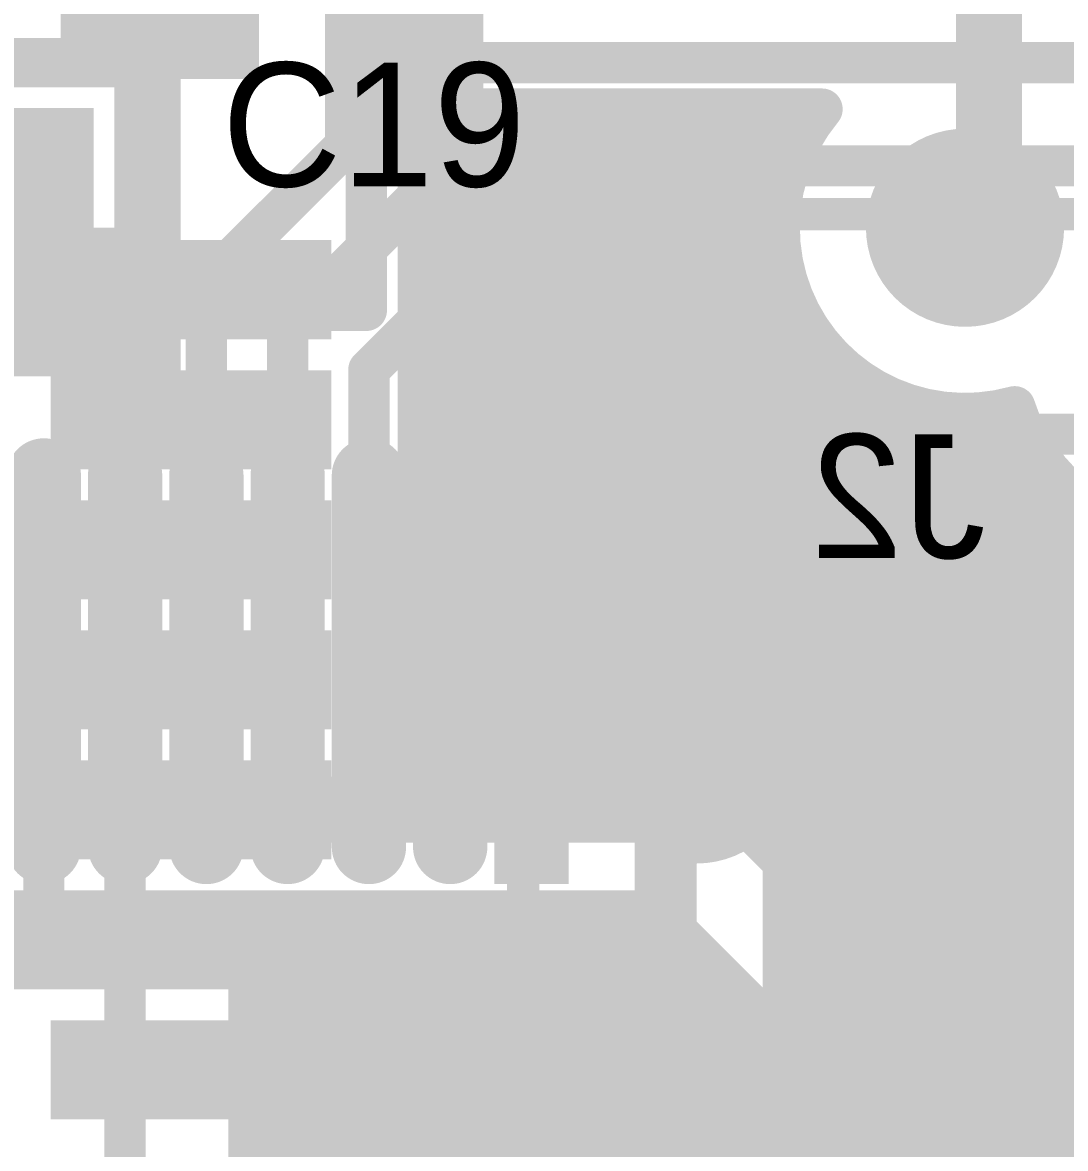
# Model space of a CAD drawing. Header units: millimetres. Extents: x 1.9 to 5.81, y 3 to 5.61.
# Drawn here: x 3.7067 to 3.9593, y 3.872 to 4.1447 of the extents above; entities that cross this region are included whole.
import ezdxf

# ---------------------------------------------------------------- set-up
doc = ezdxf.new("R2010")
doc.units = ezdxf.units.MM
doc.header["$MEASUREMENT"] = 0
for name, color, linetype in [('BottomLayer', 5, 'Continuous'), ('BottomOverlay', 54, 'Continuous'), ('BottomPaste', 16, 'Continuous'), ('BottomSolder', 6, 'Continuous'), ('MultiLayer', 9, 'Continuous'), ('TopLayer', 1, 'Continuous'), ('TopOverlay', 2, 'Continuous'), ('TopPaste', 8, 'Continuous'), ('TopSolder', 216, 'Continuous')]:
    doc.layers.add(name, color=color, linetype=linetype)

msp = doc.modelspace()

# ---------------------------------------------------------------- linework, layer by layer
at = {"layer": 'BottomLayer'}
for points, const_width in [([(3.94079, 4.11421), (3.94079, 4.17874)], 0.016), ([(3.79, 4.113), (3.79, 4.17)], 0.01), ([(3.8, 4.113), (3.8, 4.17)], 0.01), ([(3.81, 3.95952), (3.81, 4.17)], 0.01), ([(3.8133, 4.12374), (3.8133, 4.17)], 0.01), ([(3.785, 4.113), (3.785, 4.16)], 0.01), ([(3.74, 4.06), (3.74, 4.15)], 0.01), ([(3.785, 4.14), (3.8133, 4.14)], 0.01), ([(3.785, 4.13), (3.8133, 4.13)], 0.01), ([(3.8133, 4.12374), (3.84479, 4.12374)], 0.01), ([(3.82, 3.95952), (3.82, 4.12374)], 0.01), ([(3.83, 3.95952), (3.83, 4.12374)], 0.01), ([(3.84, 3.95952), (3.84, 4.12374)], 0.01), ([(3.84479, 4.12374), (3.87629, 4.12374)], 0.01), ([(3.84479, 4.12374), (3.87629, 4.12374)], 0.01), ([(3.85, 3.95952), (3.85, 4.12374)], 0.01), ([(3.86, 3.95943), (3.86, 4.12374)], 0.01), ([(3.87, 3.95734), (3.87, 4.12374)], 0.01), ([(3.87629, 4.12374), (3.8793, 4.12374)], 0.01), ([(3.87629, 4.12374), (3.8793, 4.12374)], 0.01), ([(3.87629, 4.12374), (3.8793, 4.12374)], 0.01), ([(3.8793, 4.12374), (3.90037, 4.12374)], 0.01), ([(3.8793, 4.12374), (3.90037, 4.12374)], 0.01), ([(3.88, 3.95188), (3.88, 4.12374)], 0.01), ([(3.89, 4.095), (3.89, 4.12374)], 0.01), ([(3.785, 4.12), (3.89758, 4.12)], 0.01), ([(3.785, 4.113), (3.80256, 4.113)], 0.01), ([(3.80256, 4.0815), (3.80256, 4.113)], 0.01), ([(3.80256, 4.11), (3.89257, 4.11)], 0.01), ([(3.80256, 4.1), (3.89028, 4.1)], 0.01), ([(3.89, 3.94233), (3.89, 4.095)], 0.01), ([(3.66, 4.09), (3.74, 4.09)], 0.01), ([(3.80256, 4.09), (3.89028, 4.09)], 0.01), ([(3.80256, 4.05001), (3.80256, 4.0815)], 0.01), ([(3.80256, 4.05001), (3.80256, 4.0815)], 0.01), ([(3.80256, 4.08), (3.89257, 4.08)], 0.01), ([(3.80256, 4.07), (3.89758, 4.07)], 0.01), ([(3.9, 3.93233), (3.9, 4.06672)], 0.01), ([(3.80256, 4.06), (3.90672, 4.06)], 0.01), ([(3.91, 3.92802), (3.91, 4.05758)], 0.01), ([(3.92, 3.92802), (3.92, 4.05257)], 0.01), ([(3.80256, 4.047), (3.80256, 4.05001)], 0.01), ([(3.80256, 4.047), (3.80256, 4.05001)], 0.01), ([(3.80256, 4.047), (3.80256, 4.05001)], 0.01), ([(3.80256, 4.05), (3.935, 4.05)], 0.01), ([(3.93, 3.92802), (3.93, 4.05028)], 0.01), ([(3.935, 4.05), (3.94757, 4.05)], 0.01), ([(3.94, 3.92802), (3.94, 4.05028)], 0.01), ([(3.80256, 4.01851), (3.80256, 4.047)], 0.01), ([(3.80256, 4.01851), (3.80256, 4.047)], 0.01), ([(3.675, 4.045), (3.70299, 4.01701)], 0.01), ([(3.95, 3.92802), (3.95, 4.04438)], 0.01), ([(3.80256, 4.04), (3.95258, 4.04)], 0.01), ([(3.80256, 4.03), (3.96172, 4.03)], 0.01), ([(3.96, 3.92802), (3.96, 4.03146)], 0.01), ([(3.80256, 4.02), (3.98528, 4.02)], 0.01), ([(3.80256, 4.0155), (3.80256, 4.01851)], 0.01), ([(3.80256, 4.0155), (3.80256, 4.01851)], 0.01), ([(3.80256, 4.0155), (3.80256, 4.01851)], 0.01), ([(3.70299, 4.01701), (3.74756, 4.01701)], 0.01), ([(3.80256, 3.98702), (3.80256, 4.0155)], 0.01), ([(3.80256, 3.98702), (3.80256, 4.0155)], 0.01), ([(3.80256, 4.01), (3.98528, 4.01)], 0.01), ([(3.80256, 4), (3.98757, 4)], 0.01), ([(3.80256, 3.99), (3.99258, 3.99)], 0.01), ([(3.69949, 3.98551), (3.74756, 3.98551)], 0.01), ([(3.80256, 3.98401), (3.80256, 3.98702)], 0.01), ([(3.80256, 3.98401), (3.80256, 3.98702)], 0.01), ([(3.80256, 3.98401), (3.80256, 3.98702)], 0.01), ([(3.80256, 3.95952), (3.80256, 3.98401)], 0.01), ([(3.80256, 3.95952), (3.80256, 3.98401)], 0.01), ([(3.80256, 3.98), (4.00172, 3.98)], 0.01), ([(3.80256, 3.97), (4.03, 3.97)], 0.01), ([(3.80256, 3.96), (4.06938, 3.96)], 0.01), ([(3.80256, 3.95952), (3.85748, 3.95952)], 0.01), ([(3.66598, 3.95402), (3.86402, 3.95402)], 0.016), ([(3.88226, 3.95), (4.14, 3.95)], 0.01), ([(3.88364, 3.94868), (3.9043, 3.92802)], 0.01), ([(3.89233, 3.94), (4.14113, 3.94)], 0.01), ([(3.64252, 3.92252), (3.85748, 3.92252)], 0.024), ([(3.85748, 3.92252), (3.88898, 3.89102)], 0.024), ([(3.90233, 3.93), (4.14469, 3.93)], 0.01), ([(3.9043, 3.92802), (4.14573, 3.92802)], 0.01), ([(3.88898, 3.89102), (4.37898, 3.89102)], 0.024), ([(3.74756, 3.89102), (3.84398, 3.89102)], 0.01), ([(3.84398, 3.89102), (3.88, 3.855)], 0.01)]:
    msp.add_lwpolyline(points, dxfattribs=dict(at, const_width=const_width))
for points, const_width in [([(3.7825, 4.14, 1), (3.7875, 4.14, 1)], 0.005), ([(3.8108, 4.14, 1), (3.8158, 4.14, 1)], 0.005), ([(3.7825, 4.13, 1), (3.7875, 4.13, 1)], 0.005), ([(3.8108, 4.13, 1), (3.8158, 4.13, 1)], 0.005), ([(3.8108, 4.12374, 1), (3.8158, 4.12374, 1)], 0.005), ([(3.8108, 4.12374, 1), (3.8158, 4.12374, 1)], 0.005), ([(3.8175, 4.12374, 1), (3.8225, 4.12374, 1)], 0.005), ([(3.8275, 4.12374, 1), (3.8325, 4.12374, 1)], 0.005), ([(3.8375, 4.12374, 1), (3.8425, 4.12374, 1)], 0.005), ([(3.8423, 4.12374, 1), (3.84729, 4.12374, 1)], 0.005), ([(3.8423, 4.12374, 1), (3.84729, 4.12374, 1)], 0.005), ([(3.8423, 4.12374, 1), (3.84729, 4.12374, 1)], 0.005), ([(3.8475, 4.12374, 1), (3.8525, 4.12374, 1)], 0.005), ([(3.8575, 4.12374, 1), (3.8625, 4.12374, 1)], 0.005), ([(3.8675, 4.12374, 1), (3.8725, 4.12374, 1)], 0.005), ([(3.87379, 4.12374, 1), (3.87879, 4.12374, 1)], 0.005), ([(3.87379, 4.12374, 1), (3.87879, 4.12374, 1)], 0.005), ([(3.87379, 4.12374, 1), (3.87879, 4.12374, 1)], 0.005), ([(3.87379, 4.12374, 1), (3.87879, 4.12374, 1)], 0.005), ([(3.87379, 4.12374, 1), (3.87879, 4.12374, 1)], 0.005), ([(3.8768, 4.12374, 1), (3.8818, 4.12374, 1)], 0.005), ([(3.8768, 4.12374, 1), (3.8818, 4.12374, 1)], 0.005), ([(3.8768, 4.12374, 1), (3.8818, 4.12374, 1)], 0.005), ([(3.8768, 4.12374, 1), (3.8818, 4.12374, 1)], 0.005), ([(3.8768, 4.12374, 1), (3.8818, 4.12374, 1)], 0.005), ([(3.8775, 4.12374, 1), (3.8825, 4.12374, 1)], 0.005), ([(3.8875, 4.12374, 1), (3.8925, 4.12374, 1)], 0.005), ([(3.89787, 4.12374, 1), (3.90287, 4.12374, 1)], 0.005), ([(3.89787, 4.12374, 1), (3.90287, 4.12374, 1)], 0.005), ([(3.89787, 4.12374, 1), (3.90287, 4.12374, 1)], 0.005), ([(3.7825, 4.12, 1), (3.7875, 4.12, 1)], 0.005), ([(3.89508, 4.12, 1), (3.90008, 4.12, 1)], 0.005), ([(3.93679, 4.11421, 1), (3.94479, 4.11421, 1)], 0.008), ([(3.7825, 4.113, 1), (3.7875, 4.113, 1)], 0.005), ([(3.7825, 4.113, 1), (3.7875, 4.113, 1)], 0.005), ([(3.7875, 4.113, 1), (3.7925, 4.113, 1)], 0.005), ([(3.7975, 4.113, 1), (3.8025, 4.113, 1)], 0.005), ([(3.80006, 4.113, 1), (3.80506, 4.113, 1)], 0.005), ([(3.80006, 4.113, 1), (3.80506, 4.113, 1)], 0.005), ([(3.80006, 4.11, 1), (3.80506, 4.11, 1)], 0.005), ([(3.89007, 4.11, 1), (3.89507, 4.11, 1)], 0.005), ([(3.925, 4.095, 1), (3.945, 4.095, 1)], 0.02), ([(3.80006, 4.1, 1), (3.80506, 4.1, 1)], 0.005), ([(3.88778, 4.1, 1), (3.89278, 4.1, 1)], 0.005), ([(3.8875, 4.095, 1), (3.8925, 4.095, 1)], 0.005), ([(3.8875, 4.095, 1), (3.8925, 4.095, 1)], 0.005), ([(3.7375, 4.09, 1), (3.7425, 4.09, 1)], 0.005), ([(3.80006, 4.09, 1), (3.80506, 4.09, 1)], 0.005), ([(3.88778, 4.09, 1), (3.89278, 4.09, 1)], 0.005), ([(3.80006, 4.0815, 1), (3.80506, 4.0815, 1)], 0.005), ([(3.80006, 4.0815, 1), (3.80506, 4.0815, 1)], 0.005), ([(3.80006, 4.0815, 1), (3.80506, 4.0815, 1)], 0.005), ([(3.80006, 4.08, 1), (3.80506, 4.08, 1)], 0.005), ([(3.89007, 4.08, 1), (3.89507, 4.08, 1)], 0.005), ([(3.80006, 4.07, 1), (3.80506, 4.07, 1)], 0.005), ([(3.89508, 4.07, 1), (3.90008, 4.07, 1)], 0.005), ([(3.8975, 4.06672, 1), (3.9025, 4.06672, 1)], 0.005), ([(3.7375, 4.06, 1), (3.7425, 4.06, 1)], 0.005), ([(3.80006, 4.06, 1), (3.80506, 4.06, 1)], 0.005), ([(3.90422, 4.06, 1), (3.90922, 4.06, 1)], 0.005), ([(3.9075, 4.05758, 1), (3.9125, 4.05758, 1)], 0.005), ([(3.9175, 4.05257, 1), (3.9225, 4.05257, 1)], 0.005), ([(3.94453, 4.05164, 1), (3.94953, 4.05164, 1)], 0.005), ([(3.94453, 4.05164, 1), (3.94953, 4.05164, 1)], 0.005), ([(3.80006, 4.05001, 1), (3.80506, 4.05001, 1)], 0.005), ([(3.80006, 4.05001, 1), (3.80506, 4.05001, 1)], 0.005), ([(3.80006, 4.05001, 1), (3.80506, 4.05001, 1)], 0.005), ([(3.80006, 4.05001, 1), (3.80506, 4.05001, 1)], 0.005), ([(3.80006, 4.05001, 1), (3.80506, 4.05001, 1)], 0.005), ([(3.80006, 4.05, 1), (3.80506, 4.05, 1)], 0.005), ([(3.9275, 4.05028, 1), (3.9325, 4.05028, 1)], 0.005), ([(3.9325, 4.05, 1), (3.9375, 4.05, 1)], 0.005), ([(3.9325, 4.05, 1), (3.9375, 4.05, 1)], 0.005), ([(3.9375, 4.05028, 1), (3.9425, 4.05028, 1)], 0.005), ([(3.94507, 4.05, 1), (3.95007, 4.05, 1)], 0.005), ([(3.80006, 4.047, 1), (3.80506, 4.047, 1)], 0.005), ([(3.80006, 4.047, 1), (3.80506, 4.047, 1)], 0.005), ([(3.80006, 4.047, 1), (3.80506, 4.047, 1)], 0.005), ([(3.80006, 4.047, 1), (3.80506, 4.047, 1)], 0.005), ([(3.80006, 4.047, 1), (3.80506, 4.047, 1)], 0.005), ([(3.9475, 4.04438, 1), (3.9525, 4.04438, 1)], 0.005), ([(3.80006, 4.04, 1), (3.80506, 4.04, 1)], 0.005), ([(3.95008, 4.04, 1), (3.95508, 4.04, 1)], 0.005), ([(3.80006, 4.03, 1), (3.80506, 4.03, 1)], 0.005), ([(3.9575, 4.03146, 1), (3.9625, 4.03146, 1)], 0.005), ([(3.95922, 4.03, 1), (3.96422, 4.03, 1)], 0.005), ([(3.80006, 4.02, 1), (3.80506, 4.02, 1)], 0.005), ([(3.80006, 4.01851, 1), (3.80506, 4.01851, 1)], 0.005), ([(3.80006, 4.01851, 1), (3.80506, 4.01851, 1)], 0.005), ([(3.80006, 4.01851, 1), (3.80506, 4.01851, 1)], 0.005), ([(3.80006, 4.01851, 1), (3.80506, 4.01851, 1)], 0.005), ([(3.80006, 4.01851, 1), (3.80506, 4.01851, 1)], 0.005), ([(3.70049, 4.01701, 1), (3.70549, 4.01701, 1)], 0.005), ([(3.70049, 4.01701, 1), (3.70549, 4.01701, 1)], 0.005), ([(3.74506, 4.01701, 1), (3.75006, 4.01701, 1)], 0.005), ([(3.80006, 4.0155, 1), (3.80506, 4.0155, 1)], 0.005), ([(3.80006, 4.0155, 1), (3.80506, 4.0155, 1)], 0.005), ([(3.80006, 4.0155, 1), (3.80506, 4.0155, 1)], 0.005), ([(3.80006, 4.0155, 1), (3.80506, 4.0155, 1)], 0.005), ([(3.80006, 4.0155, 1), (3.80506, 4.0155, 1)], 0.005), ([(3.80006, 4.01, 1), (3.80506, 4.01, 1)], 0.005), ([(3.80006, 4, 1), (3.80506, 4, 1)], 0.005), ([(3.80006, 3.99, 1), (3.80506, 3.99, 1)], 0.005), ([(3.74506, 3.98551, 1), (3.75006, 3.98551, 1)], 0.005), ([(3.80006, 3.98702, 1), (3.80506, 3.98702, 1)], 0.005), ([(3.80006, 3.98702, 1), (3.80506, 3.98702, 1)], 0.005), ([(3.80006, 3.98702, 1), (3.80506, 3.98702, 1)], 0.005), ([(3.80006, 3.98702, 1), (3.80506, 3.98702, 1)], 0.005), ([(3.80006, 3.98702, 1), (3.80506, 3.98702, 1)], 0.005), ([(3.80006, 3.98401, 1), (3.80506, 3.98401, 1)], 0.005), ([(3.80006, 3.98401, 1), (3.80506, 3.98401, 1)], 0.005), ([(3.80006, 3.98401, 1), (3.80506, 3.98401, 1)], 0.005), ([(3.80006, 3.98401, 1), (3.80506, 3.98401, 1)], 0.005), ([(3.80006, 3.98401, 1), (3.80506, 3.98401, 1)], 0.005), ([(3.80006, 3.98, 1), (3.80506, 3.98, 1)], 0.005), ([(3.86, 3.965, 1), (3.88, 3.965, 1)], 0.02), ([(3.80006, 3.97, 1), (3.80506, 3.97, 1)], 0.005), ([(3.80006, 3.96, 1), (3.80506, 3.96, 1)], 0.005), ([(3.80006, 3.95952, 1), (3.80506, 3.95952, 1)], 0.005), ([(3.80006, 3.95952, 1), (3.80506, 3.95952, 1)], 0.005), ([(3.80006, 3.95952, 1), (3.80506, 3.95952, 1)], 0.005), ([(3.8075, 3.95952, 1), (3.8125, 3.95952, 1)], 0.005), ([(3.8175, 3.95952, 1), (3.8225, 3.95952, 1)], 0.005), ([(3.8275, 3.95952, 1), (3.8325, 3.95952, 1)], 0.005), ([(3.8375, 3.95952, 1), (3.8425, 3.95952, 1)], 0.005), ([(3.8475, 3.95952, 1), (3.8525, 3.95952, 1)], 0.005), ([(3.85498, 3.95952, 1), (3.85998, 3.95952, 1)], 0.005), ([(3.85498, 3.95952, 1), (3.85998, 3.95952, 1)], 0.005), ([(3.85498, 3.95952, 1), (3.85998, 3.95952, 1)], 0.005), ([(3.8575, 3.95943, 1), (3.8625, 3.95943, 1)], 0.005), ([(3.86002, 3.95402, 1), (3.86802, 3.95402, 1)], 0.008), ([(3.8675, 3.95734, 1), (3.8725, 3.95734, 1)], 0.005), ([(3.8775, 3.95188, 1), (3.8825, 3.95188, 1)], 0.005), ([(3.87976, 3.95, 1), (3.88476, 3.95, 1)], 0.005), ([(3.88114, 3.94868, 1), (3.88614, 3.94868, 1)], 0.005), ([(3.88114, 3.94868, 1), (3.88614, 3.94868, 1)], 0.005), ([(3.88114, 3.94868, 1), (3.88614, 3.94868, 1)], 0.005), ([(3.8875, 3.94233, 1), (3.8925, 3.94233, 1)], 0.005), ([(3.88983, 3.94, 1), (3.89483, 3.94, 1)], 0.005), ([(3.8975, 3.93233, 1), (3.9025, 3.93233, 1)], 0.005), ([(3.85148, 3.92252, 1), (3.86348, 3.92252, 1)], 0.012), ([(3.85148, 3.92252, 1), (3.86348, 3.92252, 1)], 0.012), ([(3.89983, 3.93, 1), (3.90483, 3.93, 1)], 0.005), ([(3.9018, 3.92802, 1), (3.9068, 3.92802, 1)], 0.005), ([(3.9018, 3.92802, 1), (3.9068, 3.92802, 1)], 0.005), ([(3.9075, 3.92802, 1), (3.9125, 3.92802, 1)], 0.005), ([(3.9175, 3.92802, 1), (3.9225, 3.92802, 1)], 0.005), ([(3.9275, 3.92802, 1), (3.9325, 3.92802, 1)], 0.005), ([(3.9375, 3.92802, 1), (3.9425, 3.92802, 1)], 0.005), ([(3.9475, 3.92802, 1), (3.9525, 3.92802, 1)], 0.005), ([(3.9575, 3.92802, 1), (3.9625, 3.92802, 1)], 0.005), ([(3.88298, 3.89102, 1), (3.89498, 3.89102, 1)], 0.012), ([(3.88298, 3.89102, 1), (3.89498, 3.89102, 1)], 0.012), ([(3.74506, 3.89102, 1), (3.75006, 3.89102, 1)], 0.005), ([(3.84148, 3.89102, 1), (3.84648, 3.89102, 1)], 0.005), ([(3.84148, 3.89102, 1), (3.84648, 3.89102, 1)], 0.005)]:
    msp.add_lwpolyline(points, format="xyb", close=True, dxfattribs=dict(at, const_width=const_width))
at = {"layer": 'BottomLayer', "const_width": 0.01}
for points in [[(3.94703, 4.05164, -0.734557), (3.90037, 4.12374)], [(3.98531, 4.02025, -0.299727), (3.94703, 4.05164)], [(3.85748, 3.95952, -0.198912), (3.88364, 3.94868)], [(3.85748, 3.95952, -0.198912), (3.88364, 3.94868)]]:
    msp.add_lwpolyline(points, format="xyb", dxfattribs=at)
at = {"layer": 'BottomLayer'}
for points in [[(3.72, 4.165), (3.72, 4.135), (3.76, 4.165), (3.76, 4.135)], [(3.77756, 4.072), (3.77756, 4.088), (3.71756, 4.072), (3.71756, 4.088)], [(3.77756, 4.0405), (3.77756, 4.0565), (3.71756, 4.0405), (3.71756, 4.0565)], [(3.77756, 4.00901), (3.77756, 4.02501), (3.71756, 4.00901), (3.71756, 4.02501)], [(3.77756, 3.97751), (3.77756, 3.99351), (3.71756, 3.97751), (3.71756, 3.99351)], [(3.77756, 3.94602), (3.77756, 3.96202), (3.71756, 3.94602), (3.71756, 3.96202)], [(3.77756, 3.91452), (3.77756, 3.93052), (3.71756, 3.91452), (3.71756, 3.93052)], [(3.77756, 3.88302), (3.77756, 3.89902), (3.71756, 3.88302), (3.71756, 3.89902)]]:
    msp.add_solid(points, dxfattribs=at)
at = {"layer": 'BottomOverlay'}
for points, const_width in [([(3.79, 4.075), (3.79, 4.275)], 0.01), ([(3.82799, 4.09831), (4.11913, 4.09831)], 0.00787), ([(3.82799, 3.74673), (3.82799, 4.09831)], 0.00787), ([(3.69, 4.075), (3.79, 4.075)], 0.01)]:
    msp.add_lwpolyline(points, dxfattribs=dict(at, const_width=const_width))
for points, const_width in [([(3.82602, 4.09831, 1), (3.82996, 4.09831, 1)], 0.00394), ([(3.82602, 4.09831, 1), (3.82996, 4.09831, 1)], 0.00394), ([(3.7875, 4.075, 1), (3.7925, 4.075, 1)], 0.005), ([(3.7875, 4.075, 1), (3.7925, 4.075, 1)], 0.005)]:
    msp.add_lwpolyline(points, format="xyb", close=True, dxfattribs=dict(at, const_width=const_width))
at = {"layer": 'BottomPaste'}
for points in [[(3.72, 4.165), (3.72, 4.135), (3.76, 4.165), (3.76, 4.135)], [(3.72, 4.165), (3.72, 4.135), (3.76, 4.165), (3.76, 4.135)], [(3.77756, 4.072), (3.77756, 4.088), (3.71756, 4.072), (3.71756, 4.088)], [(3.77756, 4.072), (3.77756, 4.088), (3.71756, 4.072), (3.71756, 4.088)], [(3.77756, 4.0405), (3.77756, 4.0565), (3.71756, 4.0405), (3.71756, 4.0565)], [(3.77756, 4.0405), (3.77756, 4.0565), (3.71756, 4.0405), (3.71756, 4.0565)], [(3.77756, 4.00901), (3.77756, 4.02501), (3.71756, 4.00901), (3.71756, 4.02501)], [(3.77756, 4.00901), (3.77756, 4.02501), (3.71756, 4.00901), (3.71756, 4.02501)], [(3.77756, 3.97751), (3.77756, 3.99351), (3.71756, 3.97751), (3.71756, 3.99351)], [(3.77756, 3.97751), (3.77756, 3.99351), (3.71756, 3.97751), (3.71756, 3.99351)], [(3.77756, 3.94602), (3.77756, 3.96202), (3.71756, 3.94602), (3.71756, 3.96202)], [(3.77756, 3.94602), (3.77756, 3.96202), (3.71756, 3.94602), (3.71756, 3.96202)], [(3.77756, 3.91452), (3.77756, 3.93052), (3.71756, 3.91452), (3.71756, 3.93052)], [(3.77756, 3.91452), (3.77756, 3.93052), (3.71756, 3.91452), (3.71756, 3.93052)], [(3.77756, 3.88302), (3.77756, 3.89902), (3.71756, 3.88302), (3.71756, 3.89902)], [(3.77756, 3.88302), (3.77756, 3.89902), (3.71756, 3.88302), (3.71756, 3.89902)]]:
    msp.add_solid(points, dxfattribs=at)
at = {"layer": 'BottomSolder', "const_width": 0.024}
for points in [[(3.923, 4.095, 1), (3.947, 4.095, 1)], [(3.923, 4.095, 1), (3.947, 4.095, 1)], [(3.858, 3.965, 1), (3.882, 3.965, 1)], [(3.858, 3.965, 1), (3.882, 3.965, 1)]]:
    msp.add_lwpolyline(points, format="xyb", close=True, dxfattribs=at)
at = {"layer": 'BottomSolder'}
for points in [[(3.716, 4.169), (3.716, 4.131), (3.764, 4.169), (3.764, 4.131)], [(3.716, 4.169), (3.716, 4.131), (3.764, 4.169), (3.764, 4.131)], [(3.78156, 4.068), (3.78156, 4.092), (3.71356, 4.068), (3.71356, 4.092)], [(3.78156, 4.068), (3.78156, 4.092), (3.71356, 4.068), (3.71356, 4.092)], [(3.78156, 4.0365), (3.78156, 4.0605), (3.71356, 4.0365), (3.71356, 4.0605)], [(3.78156, 4.0365), (3.78156, 4.0605), (3.71356, 4.0365), (3.71356, 4.0605)], [(3.78156, 4.00501), (3.78156, 4.02901), (3.71356, 4.00501), (3.71356, 4.02901)], [(3.78156, 4.00501), (3.78156, 4.02901), (3.71356, 4.00501), (3.71356, 4.02901)], [(3.78156, 3.97351), (3.78156, 3.99751), (3.71356, 3.97351), (3.71356, 3.99751)], [(3.78156, 3.97351), (3.78156, 3.99751), (3.71356, 3.97351), (3.71356, 3.99751)], [(3.78156, 3.94202), (3.78156, 3.96602), (3.71356, 3.94202), (3.71356, 3.96602)], [(3.78156, 3.94202), (3.78156, 3.96602), (3.71356, 3.94202), (3.71356, 3.96602)], [(3.78156, 3.91052), (3.78156, 3.93452), (3.71356, 3.91052), (3.71356, 3.93452)], [(3.78156, 3.91052), (3.78156, 3.93452), (3.71356, 3.91052), (3.71356, 3.93452)], [(3.78156, 3.87902), (3.78156, 3.90302), (3.71356, 3.87902), (3.71356, 3.90302)], [(3.78156, 3.87902), (3.78156, 3.90302), (3.71356, 3.87902), (3.71356, 3.90302)]]:
    msp.add_solid(points, dxfattribs=at)
at = {"layer": 'MultiLayer', "const_width": 0.02}
for points in [[(3.925, 4.095, 1), (3.945, 4.095, 1)], [(3.86, 3.965, 1), (3.88, 3.965, 1)]]:
    msp.add_lwpolyline(points, format="xyb", close=True, dxfattribs=at)
at = {"layer": 'TopLayer'}
for points, const_width in [([(3.75126, 4.08126), (3.805, 4.135)], 0.01), ([(3.805, 4.135), (4.02, 4.135)], 0.01), ([(3.77095, 4.07095), (3.81, 4.11)], 0.01), ([(3.81, 4.11), (4.01, 4.11)], 0.01), ([(3.75126, 3.99), (3.75126, 4.08126)], 0.01), ([(3.79063, 4.06063), (3.81, 4.08)], 0.01), ([(3.81, 4.08), (3.865, 4.08)], 0.01), ([(3.865, 4.08), (3.9, 4.045)], 0.01), ([(3.77095, 3.99), (3.77095, 4.07095)], 0.01), ([(3.79063, 3.99), (3.79063, 4.06063)], 0.01), ([(3.81032, 4.05032), (3.82, 4.06)], 0.01), ([(3.82, 4.06), (3.85, 4.06)], 0.01), ([(3.85, 4.06), (3.885, 4.025)], 0.01), ([(3.81032, 3.99), (3.81032, 4.05032)], 0.01), ([(3.9, 4.045), (3.995, 4.045)], 0.01), ([(3.71189, 3.945), (3.71189, 4.035)], 0.01), ([(3.73157, 3.945), (3.73157, 4.035)], 0.01), ([(3.75126, 3.945), (3.75126, 4.035)], 0.01), ([(3.77095, 3.945), (3.77095, 4.035)], 0.01), ([(3.79063, 3.945), (3.79063, 4.035)], 0.01), ([(3.81032, 3.945), (3.81032, 4.035)], 0.01), ([(3.83, 3.99), (3.83, 4.035)], 0.01), ([(3.885, 4.025), (4.04, 4.025)], 0.01), ([(3.83, 4.005), (3.98, 4.005)], 0.01), ([(3.71189, 3.92689), (3.71189, 3.99)], 0.01), ([(3.73157, 3.70343), (3.73157, 3.99)], 0.01), ([(3.86, 3.975), (3.865, 3.975)], 0.01), ([(3.86, 3.915), (3.86, 3.975)], 0.01), ([(3.86, 3.915), (3.86, 3.975)], 0.01), ([(3.865, 3.855), (3.865, 3.975)], 0.01), ([(3.86, 3.97), (3.865, 3.97)], 0.01), ([(3.86, 3.96), (3.865, 3.96)], 0.01), ([(3.86, 3.95), (3.865, 3.95)], 0.01), ([(3.86, 3.94), (3.865, 3.94)], 0.01), ([(3.86, 3.93), (3.865, 3.93)], 0.01), ([(3.7, 3.915), (3.71189, 3.92689)], 0.01), ([(3.86, 3.92), (3.865, 3.92)], 0.01), ([(3.76158, 3.745), (3.76158, 3.9165)], 0.01), ([(3.77, 3.745), (3.77, 3.91501)], 0.01), ([(3.78, 3.745), (3.78, 3.9164)], 0.01), ([(3.79, 3.745), (3.79, 3.91501)], 0.01), ([(3.8, 3.915), (3.81032, 3.915)], 0.01), ([(3.8, 3.745), (3.8, 3.915)], 0.01), ([(3.81, 3.745), (3.81, 3.915)], 0.01), ([(3.81032, 3.915), (3.86, 3.915)], 0.01), ([(3.82, 3.745), (3.82, 3.915)], 0.01), ([(3.83, 3.745), (3.83, 3.915)], 0.01), ([(3.84, 3.745), (3.84, 3.915)], 0.01), ([(3.85, 3.745), (3.85, 3.915)], 0.01), ([(3.86, 3.675), (3.86, 3.915)], 0.01), ([(3.76158, 3.91), (3.865, 3.91)], 0.01), ([(3.76158, 3.9), (3.865, 3.9)], 0.01), ([(3.865, 3.885), (4.005, 3.885)], 0.04), ([(3.76158, 3.89), (3.865, 3.89)], 0.01), ([(3.76158, 3.88), (3.865, 3.88)], 0.01), ([(3.76158, 3.87), (3.865, 3.87)], 0.01)]:
    msp.add_lwpolyline(points, dxfattribs=dict(at, const_width=const_width))
for points, const_width in [([(3.8025, 4.135, 1), (3.8075, 4.135, 1)], 0.005), ([(3.8025, 4.135, 1), (3.8075, 4.135, 1)], 0.005), ([(3.8075, 4.11, 1), (3.8125, 4.11, 1)], 0.005), ([(3.8075, 4.11, 1), (3.8125, 4.11, 1)], 0.005), ([(3.925, 4.095, 1), (3.945, 4.095, 1)], 0.02), ([(3.74876, 4.08126, 1), (3.75376, 4.08126, 1)], 0.005), ([(3.74876, 4.08126, 1), (3.75376, 4.08126, 1)], 0.005), ([(3.8075, 4.08, 1), (3.8125, 4.08, 1)], 0.005), ([(3.8075, 4.08, 1), (3.8125, 4.08, 1)], 0.005), ([(3.8625, 4.08, 1), (3.8675, 4.08, 1)], 0.005), ([(3.8625, 4.08, 1), (3.8675, 4.08, 1)], 0.005), ([(3.76844, 4.07095, 1), (3.77345, 4.07095, 1)], 0.005), ([(3.76844, 4.07095, 1), (3.77345, 4.07095, 1)], 0.005), ([(3.78813, 4.06063, 1), (3.79313, 4.06063, 1)], 0.005), ([(3.78813, 4.06063, 1), (3.79313, 4.06063, 1)], 0.005), ([(3.8175, 4.06, 1), (3.8225, 4.06, 1)], 0.005), ([(3.8175, 4.06, 1), (3.8225, 4.06, 1)], 0.005), ([(3.8475, 4.06, 1), (3.8525, 4.06, 1)], 0.005), ([(3.8475, 4.06, 1), (3.8525, 4.06, 1)], 0.005), ([(3.80782, 4.05032, 1), (3.81282, 4.05032, 1)], 0.005), ([(3.80782, 4.05032, 1), (3.81282, 4.05032, 1)], 0.005), ([(3.8975, 4.045, 1), (3.9025, 4.045, 1)], 0.005), ([(3.8975, 4.045, 1), (3.9025, 4.045, 1)], 0.005), ([(3.70939, 4.035, 1), (3.71439, 4.035, 1)], 0.005), ([(3.72907, 4.035, 1), (3.73407, 4.035, 1)], 0.005), ([(3.74876, 4.035, 1), (3.75376, 4.035, 1)], 0.005), ([(3.76844, 4.035, 1), (3.77345, 4.035, 1)], 0.005), ([(3.78813, 4.035, 1), (3.79313, 4.035, 1)], 0.005), ([(3.80782, 4.035, 1), (3.81282, 4.035, 1)], 0.005), ([(3.8275, 4.035, 1), (3.8325, 4.035, 1)], 0.005), ([(3.8825, 4.025, 1), (3.8875, 4.025, 1)], 0.005), ([(3.8825, 4.025, 1), (3.8875, 4.025, 1)], 0.005), ([(3.8275, 4.005, 1), (3.8325, 4.005, 1)], 0.005), ([(3.70939, 3.99, 1), (3.71439, 3.99, 1)], 0.005), ([(3.72907, 3.99, 1), (3.73407, 3.99, 1)], 0.005), ([(3.74876, 3.99, 1), (3.75376, 3.99, 1)], 0.005), ([(3.76844, 3.99, 1), (3.77345, 3.99, 1)], 0.005), ([(3.78813, 3.99, 1), (3.79313, 3.99, 1)], 0.005), ([(3.80782, 3.99, 1), (3.81282, 3.99, 1)], 0.005), ([(3.8275, 3.99, 1), (3.8325, 3.99, 1)], 0.005), ([(3.86, 3.965, 1), (3.88, 3.965, 1)], 0.02), ([(3.8575, 3.975, 1), (3.8625, 3.975, 1)], 0.005), ([(3.8575, 3.975, 1), (3.8625, 3.975, 1)], 0.005), ([(3.8575, 3.975, 1), (3.8625, 3.975, 1)], 0.005), ([(3.8625, 3.975, 1), (3.8675, 3.975, 1)], 0.005), ([(3.8625, 3.975, 1), (3.8675, 3.975, 1)], 0.005), ([(3.8575, 3.97, 1), (3.8625, 3.97, 1)], 0.005), ([(3.8625, 3.97, 1), (3.8675, 3.97, 1)], 0.005), ([(3.8575, 3.96, 1), (3.8625, 3.96, 1)], 0.005), ([(3.8625, 3.96, 1), (3.8675, 3.96, 1)], 0.005), ([(3.8575, 3.95, 1), (3.8625, 3.95, 1)], 0.005), ([(3.8625, 3.95, 1), (3.8675, 3.95, 1)], 0.005), ([(3.70939, 3.945, 1), (3.71439, 3.945, 1)], 0.005), ([(3.72907, 3.945, 1), (3.73407, 3.945, 1)], 0.005), ([(3.74876, 3.945, 1), (3.75376, 3.945, 1)], 0.005), ([(3.76844, 3.945, 1), (3.77345, 3.945, 1)], 0.005), ([(3.78813, 3.945, 1), (3.79313, 3.945, 1)], 0.005), ([(3.80782, 3.945, 1), (3.81282, 3.945, 1)], 0.005), ([(3.8575, 3.94, 1), (3.8625, 3.94, 1)], 0.005), ([(3.8625, 3.94, 1), (3.8675, 3.94, 1)], 0.005), ([(3.8575, 3.93, 1), (3.8625, 3.93, 1)], 0.005), ([(3.8625, 3.93, 1), (3.8675, 3.93, 1)], 0.005), ([(3.70939, 3.92689, 1), (3.71439, 3.92689, 1)], 0.005), ([(3.70939, 3.92689, 1), (3.71439, 3.92689, 1)], 0.005), ([(3.8575, 3.92, 1), (3.8625, 3.92, 1)], 0.005), ([(3.8625, 3.92, 1), (3.8675, 3.92, 1)], 0.005), ([(3.75908, 3.9165, 1), (3.76408, 3.9165, 1)], 0.005), ([(3.75908, 3.9165, 1), (3.76408, 3.9165, 1)], 0.005), ([(3.7675, 3.91501, 1), (3.7725, 3.91501, 1)], 0.005), ([(3.7775, 3.9164, 1), (3.7825, 3.9164, 1)], 0.005), ([(3.77829, 3.91666, 1), (3.78329, 3.91666, 1)], 0.005), ([(3.77829, 3.91666, 1), (3.78329, 3.91666, 1)], 0.005), ([(3.7875, 3.91501, 1), (3.7925, 3.91501, 1)], 0.005), ([(3.7975, 3.9165, 1), (3.8025, 3.9165, 1)], 0.005), ([(3.7975, 3.915, 1), (3.8025, 3.915, 1)], 0.005), ([(3.7975, 3.915, 1), (3.8025, 3.915, 1)], 0.005), ([(3.79797, 3.91666, 1), (3.80297, 3.91666, 1)], 0.005), ([(3.8075, 3.915, 1), (3.8125, 3.915, 1)], 0.005), ([(3.80782, 3.915, 1), (3.81282, 3.915, 1)], 0.005), ([(3.80782, 3.915, 1), (3.81282, 3.915, 1)], 0.005), ([(3.80782, 3.915, 1), (3.81282, 3.915, 1)], 0.005), ([(3.8175, 3.915, 1), (3.8225, 3.915, 1)], 0.005), ([(3.8275, 3.915, 1), (3.8325, 3.915, 1)], 0.005), ([(3.8375, 3.915, 1), (3.8425, 3.915, 1)], 0.005), ([(3.8475, 3.915, 1), (3.8525, 3.915, 1)], 0.005), ([(3.8575, 3.915, 1), (3.8625, 3.915, 1)], 0.005), ([(3.8575, 3.915, 1), (3.8625, 3.915, 1)], 0.005), ([(3.8575, 3.915, 1), (3.8625, 3.915, 1)], 0.005), ([(3.8575, 3.915, 1), (3.8625, 3.915, 1)], 0.005), ([(3.75908, 3.91, 1), (3.76408, 3.91, 1)], 0.005), ([(3.8625, 3.91, 1), (3.8675, 3.91, 1)], 0.005), ([(3.75908, 3.9, 1), (3.76408, 3.9, 1)], 0.005), ([(3.855, 3.885, 1), (3.875, 3.885, 1)], 0.02), ([(3.8625, 3.9, 1), (3.8675, 3.9, 1)], 0.005), ([(3.75908, 3.89, 1), (3.76408, 3.89, 1)], 0.005), ([(3.8625, 3.89, 1), (3.8675, 3.89, 1)], 0.005), ([(3.75908, 3.88, 1), (3.76408, 3.88, 1)], 0.005), ([(3.8625, 3.88, 1), (3.8675, 3.88, 1)], 0.005), ([(3.75908, 3.87, 1), (3.76408, 3.87, 1)], 0.005), ([(3.8625, 3.87, 1), (3.8675, 3.87, 1)], 0.005)]:
    msp.add_lwpolyline(points, format="xyb", close=True, dxfattribs=dict(at, const_width=const_width))
at = {"layer": 'TopLayer', "const_width": 0.01}
for points in [[(3.78079, 3.91666, -0.164439), (3.76158, 3.9165)], [(3.8, 3.9165, -0.164439), (3.78079, 3.91666)], [(3.81032, 3.915, -0.083764), (3.80047, 3.91666)]]:
    msp.add_lwpolyline(points, format="xyb", dxfattribs=at)
at = {"layer": 'TopLayer'}
for points in [[(3.72, 4.12), (3.68, 4.12), (3.72, 4.08), (3.68, 4.08)], [(3.835, 4.04), (3.825, 4.04), (3.835, 3.94), (3.825, 3.94)], [(3.97, 3.98), (3.89, 3.98), (3.97, 3.88), (3.89, 3.88)]]:
    msp.add_solid(points, dxfattribs=at)
at = {"layer": 'TopOverlay', "const_width": 0.012}
for points in [[(3.7, 4.135), (3.735, 4.135)], [(3.735, 4.065), (3.735, 4.135)], [(3.7, 4.065), (3.735, 4.065)]]:
    msp.add_lwpolyline(points, dxfattribs=at)
at = {"layer": 'TopOverlay', "const_width": 0.006}
for points in [[(3.732, 4.135, 1), (3.738, 4.135, 1)], [(3.732, 4.135, 1), (3.738, 4.135, 1)], [(3.732, 4.065, 1), (3.738, 4.065, 1)], [(3.732, 4.065, 1), (3.738, 4.065, 1)]]:
    msp.add_lwpolyline(points, format="xyb", close=True, dxfattribs=at)
at = {"layer": 'TopPaste', "const_width": 0.01}
for points in [[(3.71189, 3.945), (3.71189, 4.035)], [(3.71189, 3.945), (3.71189, 4.035)], [(3.73157, 3.945), (3.73157, 4.035)], [(3.73157, 3.945), (3.73157, 4.035)], [(3.75126, 3.945), (3.75126, 4.035)], [(3.75126, 3.945), (3.75126, 4.035)], [(3.77095, 3.945), (3.77095, 4.035)], [(3.77095, 3.945), (3.77095, 4.035)], [(3.79063, 3.945), (3.79063, 4.035)], [(3.79063, 3.945), (3.79063, 4.035)], [(3.81032, 3.945), (3.81032, 4.035)], [(3.81032, 3.945), (3.81032, 4.035)]]:
    msp.add_lwpolyline(points, dxfattribs=at)
at = {"layer": 'TopPaste', "const_width": 0.005}
for points in [[(3.70939, 4.035, 1), (3.71439, 4.035, 1)], [(3.70939, 4.035, 1), (3.71439, 4.035, 1)], [(3.72907, 4.035, 1), (3.73407, 4.035, 1)], [(3.72907, 4.035, 1), (3.73407, 4.035, 1)], [(3.74876, 4.035, 1), (3.75376, 4.035, 1)], [(3.74876, 4.035, 1), (3.75376, 4.035, 1)], [(3.76844, 4.035, 1), (3.77345, 4.035, 1)], [(3.76844, 4.035, 1), (3.77345, 4.035, 1)], [(3.78813, 4.035, 1), (3.79313, 4.035, 1)], [(3.78813, 4.035, 1), (3.79313, 4.035, 1)], [(3.80782, 4.035, 1), (3.81282, 4.035, 1)], [(3.80782, 4.035, 1), (3.81282, 4.035, 1)], [(3.70939, 3.945, 1), (3.71439, 3.945, 1)], [(3.70939, 3.945, 1), (3.71439, 3.945, 1)], [(3.72907, 3.945, 1), (3.73407, 3.945, 1)], [(3.72907, 3.945, 1), (3.73407, 3.945, 1)], [(3.74876, 3.945, 1), (3.75376, 3.945, 1)], [(3.74876, 3.945, 1), (3.75376, 3.945, 1)], [(3.76844, 3.945, 1), (3.77345, 3.945, 1)], [(3.76844, 3.945, 1), (3.77345, 3.945, 1)], [(3.78813, 3.945, 1), (3.79313, 3.945, 1)], [(3.78813, 3.945, 1), (3.79313, 3.945, 1)], [(3.80782, 3.945, 1), (3.81282, 3.945, 1)], [(3.80782, 3.945, 1), (3.81282, 3.945, 1)]]:
    msp.add_lwpolyline(points, format="xyb", close=True, dxfattribs=at)
at = {"layer": 'TopPaste'}
for points in [[(3.72, 4.12), (3.68, 4.12), (3.72, 4.08), (3.68, 4.08)], [(3.72, 4.12), (3.68, 4.12), (3.72, 4.08), (3.68, 4.08)], [(3.835, 4.04), (3.825, 4.04), (3.835, 3.94), (3.825, 3.94)], [(3.835, 4.04), (3.825, 4.04), (3.835, 3.94), (3.825, 3.94)], [(3.97, 3.98), (3.89, 3.98), (3.97, 3.88), (3.89, 3.88)], [(3.97, 3.98), (3.89, 3.98), (3.97, 3.88), (3.89, 3.88)]]:
    msp.add_solid(points, dxfattribs=at)
at = {"layer": 'TopSolder'}
for points, const_width in [([(3.923, 4.095, 1), (3.947, 4.095, 1)], 0.024), ([(3.923, 4.095, 1), (3.947, 4.095, 1)], 0.024), ([(3.70739, 4.035, 1), (3.71639, 4.035, 1)], 0.009), ([(3.70739, 4.035, 1), (3.71639, 4.035, 1)], 0.009), ([(3.72708, 4.035, 1), (3.73608, 4.035, 1)], 0.009), ([(3.72708, 4.035, 1), (3.73608, 4.035, 1)], 0.009), ([(3.74676, 4.035, 1), (3.75576, 4.035, 1)], 0.009), ([(3.74676, 4.035, 1), (3.75576, 4.035, 1)], 0.009), ([(3.76645, 4.035, 1), (3.77544, 4.035, 1)], 0.009), ([(3.76645, 4.035, 1), (3.77544, 4.035, 1)], 0.009), ([(3.78613, 4.035, 1), (3.79513, 4.035, 1)], 0.009), ([(3.78613, 4.035, 1), (3.79513, 4.035, 1)], 0.009), ([(3.80581, 4.035, 1), (3.81481, 4.035, 1)], 0.009), ([(3.80581, 4.035, 1), (3.81481, 4.035, 1)], 0.009), ([(3.858, 3.965, 1), (3.882, 3.965, 1)], 0.024), ([(3.858, 3.965, 1), (3.882, 3.965, 1)], 0.024), ([(3.70739, 3.945, 1), (3.71639, 3.945, 1)], 0.009), ([(3.70739, 3.945, 1), (3.71639, 3.945, 1)], 0.009), ([(3.72708, 3.945, 1), (3.73608, 3.945, 1)], 0.009), ([(3.72708, 3.945, 1), (3.73608, 3.945, 1)], 0.009), ([(3.74676, 3.945, 1), (3.75576, 3.945, 1)], 0.009), ([(3.74676, 3.945, 1), (3.75576, 3.945, 1)], 0.009), ([(3.76645, 3.945, 1), (3.77544, 3.945, 1)], 0.009), ([(3.76645, 3.945, 1), (3.77544, 3.945, 1)], 0.009), ([(3.78613, 3.945, 1), (3.79513, 3.945, 1)], 0.009), ([(3.78613, 3.945, 1), (3.79513, 3.945, 1)], 0.009), ([(3.80581, 3.945, 1), (3.81481, 3.945, 1)], 0.009), ([(3.80581, 3.945, 1), (3.81481, 3.945, 1)], 0.009)]:
    msp.add_lwpolyline(points, format="xyb", close=True, dxfattribs=dict(at, const_width=const_width))
at = {"layer": 'TopSolder', "const_width": 0.018}
for points in [[(3.71189, 3.945), (3.71189, 4.035)], [(3.71189, 3.945), (3.71189, 4.035)], [(3.73157, 3.945), (3.73157, 4.035)], [(3.73157, 3.945), (3.73157, 4.035)], [(3.75126, 3.945), (3.75126, 4.035)], [(3.75126, 3.945), (3.75126, 4.035)], [(3.77095, 3.945), (3.77095, 4.035)], [(3.77095, 3.945), (3.77095, 4.035)], [(3.79063, 3.945), (3.79063, 4.035)], [(3.79063, 3.945), (3.79063, 4.035)], [(3.81032, 3.945), (3.81032, 4.035)], [(3.81032, 3.945), (3.81032, 4.035)]]:
    msp.add_lwpolyline(points, dxfattribs=at)
at = {"layer": 'TopSolder'}
for points in [[(3.724, 4.124), (3.676, 4.124), (3.724, 4.076), (3.676, 4.076)], [(3.724, 4.124), (3.676, 4.124), (3.724, 4.076), (3.676, 4.076)], [(3.839, 4.044), (3.821, 4.044), (3.839, 3.936), (3.821, 3.936)], [(3.839, 4.044), (3.821, 4.044), (3.839, 3.936), (3.821, 3.936)], [(3.974, 3.984), (3.886, 3.984), (3.974, 3.876), (3.886, 3.876)], [(3.974, 3.984), (3.886, 3.984), (3.974, 3.876), (3.886, 3.876)]]:
    msp.add_solid(points, dxfattribs=at)

# ---------------------------------------------------------------- texts
at = {"layer": 'TopOverlay'}
msp.add_text('C19', height=0.03, rotation=360, dxfattribs=at).set_placement((3.755, 4.105))
at = {"layer": 'TopOverlay', "text_generation_flag": 2}
msp.add_text('J2', height=0.03, rotation=360, dxfattribs=at).set_placement((3.94, 4.015))

doc.saveas('drawing.dxf')
